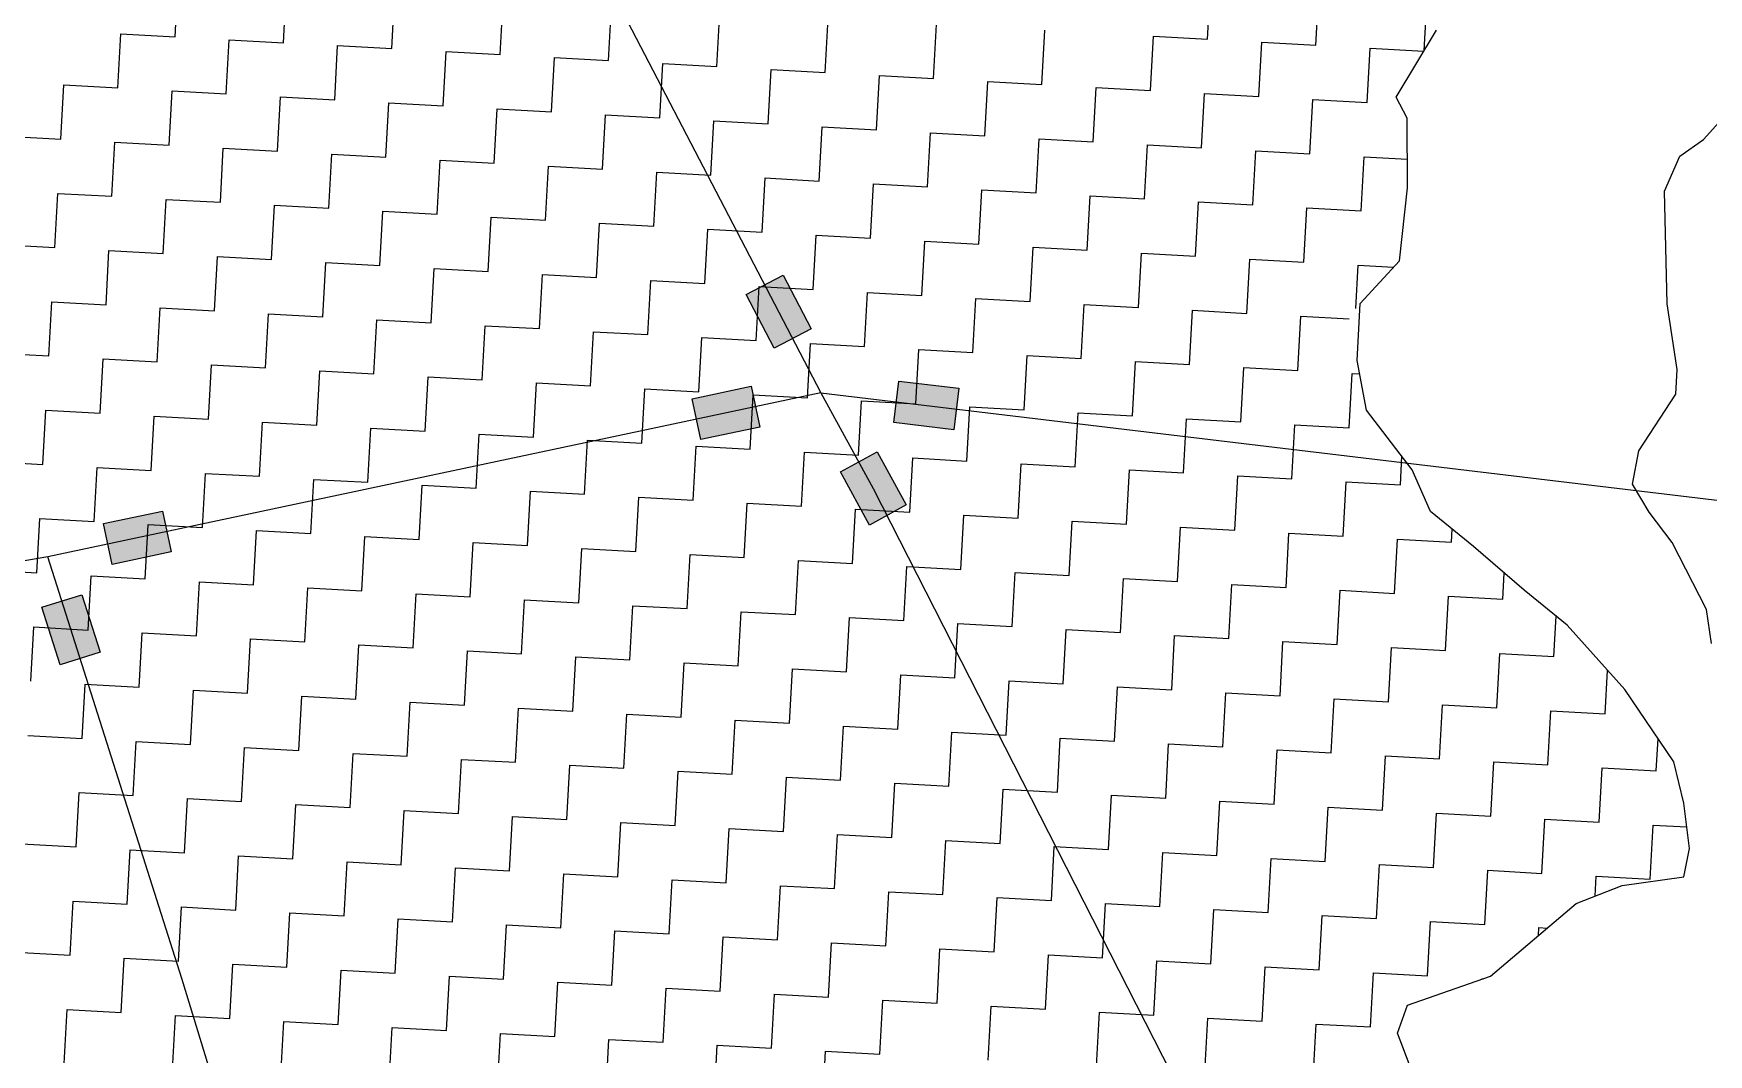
# Model space of a CAD drawing. Header units: metres. Extents: x 277693 to 281059, y 2038920 to 2043234.
# Drawn here: x 278615.8 to 279005.1, y 2041588.2 to 2041825.4 of the extents above; entities that cross this region are included whole.
import ezdxf

# ---------------------------------------------------------------- set-up
doc = ezdxf.new("R2010")
doc.units = ezdxf.units.M
doc.header["$MEASUREMENT"] = 0
for name, color, linetype in [('LINE_WATER', 4, 'Continuous'), ('POLY_HATCH', 12, 'Continuous'), ('POLY_PARCEL', 6, 'Continuous')]:
    doc.layers.add(name, color=color, linetype=linetype)

msp = doc.modelspace()

# ---------------------------------------------------------------- hatches: boundary and pattern name
for points in [[(278781.44, 2041764.82), (278787.93, 2041752.36), (278796.55, 2041756.85), (278790.06, 2041769.3)], [(278770.86, 2041731.07), (278784.6, 2041733.98), (278782.59, 2041743.49), (278768.85, 2041740.57)], [(278830.89, 2041743.02), (278816.95, 2041744.68), (278815.79, 2041735.04), (278829.74, 2041733.37)], [(278818.61, 2041715.89), (278811.87, 2041728.22), (278803.35, 2041723.56), (278810.09, 2041711.23)], [(278645.75, 2041714.47), (278632.01, 2041711.56), (278634.03, 2041702.06), (278647.77, 2041704.97)], [(278631.22, 2041681.66), (278626.97, 2041695.05), (278617.71, 2041692.11), (278621.96, 2041678.72)]]:
    msp.add_hatch(color=256).paths.add_polyline_path(points)

# ---------------------------------------------------------------- linework, layer by layer
for points in [[(278790.06, 2041769.3), (278796.55, 2041756.85), (278787.93, 2041752.36), (278781.44, 2041764.82)], [(278768.85, 2041740.57), (278782.59, 2041743.49), (278784.6, 2041733.98), (278770.86, 2041731.07)], [(278829.74, 2041733.37), (278815.79, 2041735.04), (278816.95, 2041744.68), (278830.89, 2041743.02)], [(278810.09, 2041711.23), (278803.35, 2041723.56), (278811.87, 2041728.22), (278818.61, 2041715.89)], [(278647.77, 2041704.97), (278634.03, 2041702.06), (278632.01, 2041711.56), (278645.75, 2041714.47)], [(278621.96, 2041678.72), (278617.71, 2041692.11), (278626.97, 2041695.05), (278631.22, 2041681.66)]]:
    msp.add_lwpolyline(points, close=True)
at = {"layer": 'LINE_WATER'}
for p, q in [((279003.95, 2041800.82), (279008.96, 2041806.29)), ((278998.51, 2041796.94), (279003.95, 2041800.82)), ((278994.93, 2041788.78), (278998.51, 2041796.94)), ((278995.57, 2041762.62), (278994.93, 2041788.78)), ((278997.87, 2041747.34), (278995.57, 2041762.62)), ((278997.55, 2041741.61), (278997.87, 2041747.34)), ((278988.99, 2041728.5), (278997.55, 2041741.61)), ((278987.51, 2041720.74), (278988.99, 2041728.5)), ((278991.34, 2041714.26), (278987.51, 2041720.74)), ((278996.7, 2041707.18), (278991.34, 2041714.26)), ((279004.72, 2041691.58), (278996.7, 2041707.18)), ((279005.86, 2041683.68), (279004.72, 2041691.58))]:
    msp.add_line(p, q, dxfattribs=at)
at = {"layer": 'POLY_HATCH', "linetype": 'Continuous'}
for p, q in [((278648.67, 2041824.7), (278649.37, 2041837.29)), ((278673.87, 2041823.31), (278674.56, 2041835.91)), ((278888.68, 2041824.1), (278889.38, 2041836.69)), ((278913.87, 2041822.71), (278914.57, 2041835.3)), ((278699.06, 2041821.92), (278699.75, 2041834.52)), ((278724.25, 2041820.53), (278724.94, 2041833.13)), ((278749.44, 2041819.14), (278750.13, 2041831.74)), ((278939.07, 2041821.51), (278939.76, 2041833.91)), ((278774.63, 2041817.75), (278775.32, 2041830.35)), ((278799.82, 2041816.36), (278800.51, 2041828.96)), ((278825.01, 2041814.97), (278825.7, 2041827.57)), ((278635.38, 2041812.8), (278636.08, 2041825.39)), ((278636.08, 2041825.39), (278648.67, 2041824.7)), ((278660.58, 2041811.41), (278661.27, 2041824)), ((278661.27, 2041824), (278673.87, 2041823.31)), ((278850.2, 2041813.58), (278850.9, 2041826.18)), ((278875.39, 2041812.19), (278876.09, 2041824.79)), ((278876.09, 2041824.79), (278888.68, 2041824.1)), ((278900.58, 2041810.81), (278901.28, 2041823.4)), ((278901.28, 2041823.4), (278913.87, 2041822.71)), ((278685.77, 2041810.02), (278686.46, 2041822.62)), ((278686.46, 2041822.62), (278699.06, 2041821.92)), ((278710.96, 2041808.63), (278711.65, 2041821.23)), ((278711.65, 2041821.23), (278724.25, 2041820.53)), ((278736.15, 2041807.24), (278736.84, 2041819.84)), ((278736.84, 2041819.84), (278749.44, 2041819.14)), ((278925.77, 2041809.42), (278926.47, 2041822.01)), ((278926.47, 2041822.01), (278938.96, 2041821.32)), ((278761.34, 2041805.85), (278762.03, 2041818.45)), ((278762.03, 2041818.45), (278774.63, 2041817.75)), ((278786.53, 2041804.46), (278787.22, 2041817.06)), ((278787.22, 2041817.06), (278799.82, 2041816.36)), ((278811.72, 2041803.07), (278812.41, 2041815.67)), ((278812.41, 2041815.67), (278825.01, 2041814.97)), ((278622.09, 2041800.9), (278622.79, 2041813.49)), ((278622.79, 2041813.49), (278635.38, 2041812.8)), ((278647.28, 2041799.51), (278647.98, 2041812.1)), ((278647.98, 2041812.1), (278660.58, 2041811.41)), ((278836.91, 2041801.68), (278837.61, 2041814.28)), ((278837.61, 2041814.28), (278850.2, 2041813.58)), ((278862.1, 2041800.29), (278862.8, 2041812.89)), ((278862.8, 2041812.89), (278875.39, 2041812.19)), ((278672.48, 2041798.12), (278673.17, 2041810.71)), ((278673.17, 2041810.71), (278685.77, 2041810.02)), ((278697.67, 2041796.73), (278698.36, 2041809.33)), ((278698.36, 2041809.33), (278710.96, 2041808.63)), ((278722.86, 2041795.34), (278723.55, 2041807.94)), ((278723.55, 2041807.94), (278736.15, 2041807.24)), ((278887.29, 2041798.9), (278887.99, 2041811.5)), ((278887.99, 2041811.5), (278900.58, 2041810.81)), ((278912.48, 2041797.52), (278913.18, 2041810.11)), ((278913.18, 2041810.11), (278925.77, 2041809.42)), ((278748.05, 2041793.95), (278748.74, 2041806.55)), ((278748.74, 2041806.55), (278761.34, 2041805.85)), ((278773.24, 2041792.56), (278773.93, 2041805.16)), ((278773.93, 2041805.16), (278786.53, 2041804.46)), ((278609.5, 2041801.59), (278622.09, 2041800.9)), ((278633.99, 2041787.61), (278634.69, 2041800.2)), ((278634.69, 2041800.2), (278647.28, 2041799.51)), ((278798.43, 2041791.17), (278799.12, 2041803.77)), ((278799.12, 2041803.77), (278811.72, 2041803.07)), ((278823.62, 2041789.78), (278824.32, 2041802.38)), ((278824.32, 2041802.38), (278836.91, 2041801.68)), ((278848.81, 2041788.39), (278849.51, 2041800.99)), ((278849.51, 2041800.99), (278862.1, 2041800.29)), ((278659.19, 2041786.22), (278659.88, 2041798.81)), ((278659.88, 2041798.81), (278672.48, 2041798.12)), ((278684.38, 2041784.83), (278685.07, 2041797.42)), ((278685.07, 2041797.42), (278697.67, 2041796.73)), ((278874, 2041787), (278874.7, 2041799.6)), ((278874.7, 2041799.6), (278887.29, 2041798.9)), ((278899.19, 2041785.61), (278899.89, 2041798.21)), ((278899.89, 2041798.21), (278912.48, 2041797.52)), ((278924.38, 2041784.23), (278925.08, 2041796.82)), ((278925.08, 2041796.82), (278935.14, 2041796.27)), ((278709.57, 2041783.44), (278710.26, 2041796.04)), ((278710.26, 2041796.04), (278722.86, 2041795.34)), ((278734.76, 2041782.05), (278735.45, 2041794.65)), ((278735.45, 2041794.65), (278748.05, 2041793.95)), ((278759.95, 2041780.66), (278760.64, 2041793.26)), ((278760.64, 2041793.26), (278773.24, 2041792.56)), ((278785.14, 2041779.27), (278785.83, 2041791.87)), ((278785.83, 2041791.87), (278798.43, 2041791.17)), ((278810.33, 2041777.88), (278811.03, 2041790.48)), ((278811.03, 2041790.48), (278823.62, 2041789.78)), ((278835.52, 2041776.49), (278836.22, 2041789.09)), ((278836.22, 2041789.09), (278848.81, 2041788.39)), ((278620.7, 2041775.71), (278621.4, 2041788.3)), ((278621.4, 2041788.3), (278633.99, 2041787.61)), ((278645.9, 2041774.32), (278646.59, 2041786.91)), ((278646.59, 2041786.91), (278659.19, 2041786.22)), ((278671.09, 2041772.93), (278671.78, 2041785.52)), ((278671.78, 2041785.52), (278684.38, 2041784.83)), ((278860.71, 2041775.1), (278861.41, 2041787.7)), ((278861.41, 2041787.7), (278874, 2041787)), ((278885.9, 2041773.71), (278886.6, 2041786.31)), ((278886.6, 2041786.31), (278899.19, 2041785.61)), ((278911.09, 2041772.32), (278911.79, 2041784.92)), ((278911.79, 2041784.92), (278924.38, 2041784.23)), ((278696.28, 2041771.54), (278696.97, 2041784.13)), ((278696.97, 2041784.13), (278709.57, 2041783.44)), ((278721.47, 2041770.15), (278722.16, 2041782.74)), ((278722.16, 2041782.74), (278734.76, 2041782.05)), ((278746.66, 2041768.76), (278747.35, 2041781.36)), ((278747.35, 2041781.36), (278759.95, 2041780.66)), ((278771.85, 2041767.37), (278772.54, 2041779.97)), ((278772.54, 2041779.97), (278785.14, 2041779.27)), ((278797.04, 2041765.98), (278797.73, 2041778.58)), ((278797.73, 2041778.58), (278810.33, 2041777.88)), ((278822.23, 2041764.59), (278822.93, 2041777.19)), ((278822.93, 2041777.19), (278835.52, 2041776.49)), ((278608.11, 2041776.4), (278620.7, 2041775.71)), ((278632.61, 2041762.42), (278633.3, 2041775.01)), ((278633.3, 2041775.01), (278645.9, 2041774.32)), ((278657.8, 2041761.03), (278658.49, 2041773.62)), ((278658.49, 2041773.62), (278671.09, 2041772.93)), ((278847.42, 2041763.2), (278848.12, 2041775.8)), ((278848.12, 2041775.8), (278860.71, 2041775.1)), ((278872.61, 2041761.81), (278873.31, 2041774.41)), ((278873.31, 2041774.41), (278885.9, 2041773.71)), ((278897.8, 2041760.42), (278898.5, 2041773.02)), ((278898.5, 2041773.02), (278911.09, 2041772.32)), ((278682.99, 2041759.64), (278683.68, 2041772.23)), ((278683.68, 2041772.23), (278696.28, 2041771.54)), ((278708.18, 2041758.25), (278708.87, 2041770.84)), ((278708.87, 2041770.84), (278721.47, 2041770.15)), ((278733.37, 2041756.86), (278734.06, 2041769.45)), ((278734.06, 2041769.45), (278746.66, 2041768.76)), ((278923.13, 2041761.56), (278923.69, 2041771.63)), ((278923.69, 2041771.63), (278931.93, 2041771.18)), ((278758.56, 2041755.47), (278759.25, 2041768.07)), ((278759.25, 2041768.07), (278771.85, 2041767.37)), ((278783.75, 2041754.08), (278784.44, 2041766.68)), ((278784.44, 2041766.68), (278797.04, 2041765.98)), ((278808.94, 2041752.69), (278809.64, 2041765.29)), ((278809.64, 2041765.29), (278822.23, 2041764.59)), ((278619.32, 2041750.52), (278620.01, 2041763.11)), ((278620.01, 2041763.11), (278632.61, 2041762.42)), ((278644.51, 2041749.13), (278645.2, 2041761.72)), ((278645.2, 2041761.72), (278657.8, 2041761.03)), ((278834.13, 2041751.3), (278834.83, 2041763.9)), ((278834.83, 2041763.9), (278847.42, 2041763.2)), ((278859.32, 2041749.91), (278860.02, 2041762.51)), ((278860.02, 2041762.51), (278872.61, 2041761.81)), ((278884.51, 2041748.52), (278885.21, 2041761.12)), ((278885.21, 2041761.12), (278897.8, 2041760.42)), ((278669.7, 2041747.74), (278670.39, 2041760.33)), ((278670.39, 2041760.33), (278682.99, 2041759.64)), ((278694.89, 2041746.35), (278695.58, 2041758.94)), ((278695.58, 2041758.94), (278708.18, 2041758.25)), ((278720.08, 2041744.96), (278720.77, 2041757.55)), ((278720.77, 2041757.55), (278733.37, 2041756.86)), ((278909.7, 2041747.13), (278910.4, 2041759.73)), ((278910.4, 2041759.73), (278921.6, 2041759.11)), ((278745.27, 2041743.57), (278745.96, 2041756.16)), ((278745.96, 2041756.16), (278758.56, 2041755.47)), ((278770.46, 2041742.18), (278771.15, 2041754.78)), ((278771.15, 2041754.78), (278783.75, 2041754.08)), ((278795.65, 2041740.79), (278796.35, 2041753.39)), ((278796.35, 2041753.39), (278808.94, 2041752.69)), ((278606.72, 2041751.21), (278619.32, 2041750.52)), ((278631.22, 2041737.23), (278631.91, 2041749.82)), ((278631.91, 2041749.82), (278644.51, 2041749.13)), ((278820.84, 2041739.4), (278821.54, 2041752)), ((278821.54, 2041752), (278834.13, 2041751.3)), ((278846.03, 2041738.01), (278846.73, 2041750.61)), ((278846.73, 2041750.61), (278859.32, 2041749.91)), ((278656.41, 2041735.84), (278657.1, 2041748.43)), ((278657.1, 2041748.43), (278669.7, 2041747.74)), ((278681.6, 2041734.45), (278682.29, 2041747.04)), ((278682.29, 2041747.04), (278694.89, 2041746.35)), ((278706.79, 2041733.06), (278707.48, 2041745.65)), ((278707.48, 2041745.65), (278720.08, 2041744.96)), ((278871.22, 2041736.62), (278871.92, 2041749.22)), ((278871.92, 2041749.22), (278884.51, 2041748.52)), ((278896.41, 2041735.23), (278897.11, 2041747.83)), ((278897.11, 2041747.83), (278909.7, 2041747.13)), ((278921.6, 2041733.84), (278922.3, 2041746.44)), ((278922.3, 2041746.44), (278924.06, 2041746.34)), ((278731.98, 2041731.67), (278732.67, 2041744.26)), ((278732.67, 2041744.26), (278745.27, 2041743.57)), ((278757.17, 2041730.28), (278757.86, 2041742.87)), ((278757.86, 2041742.87), (278770.46, 2041742.18)), ((278617.93, 2041725.33), (278618.62, 2041737.92)), ((278618.62, 2041737.92), (278631.22, 2041737.23)), ((278782.36, 2041728.89), (278783.06, 2041741.49)), ((278783.06, 2041741.49), (278795.65, 2041740.79)), ((278807.55, 2041727.5), (278808.25, 2041740.1)), ((278808.25, 2041740.1), (278820.84, 2041739.4)), ((278832.74, 2041726.11), (278833.44, 2041738.71)), ((278833.44, 2041738.71), (278846.03, 2041738.01)), ((278643.12, 2041723.94), (278643.81, 2041736.53)), ((278643.81, 2041736.53), (278656.41, 2041735.84)), ((278668.31, 2041722.55), (278669, 2041735.14)), ((278669, 2041735.14), (278681.6, 2041734.45)), ((278857.93, 2041724.72), (278858.63, 2041737.32)), ((278858.63, 2041737.32), (278871.22, 2041736.62)), ((278883.12, 2041723.33), (278883.82, 2041735.93)), ((278883.82, 2041735.93), (278896.41, 2041735.23)), ((278908.31, 2041721.94), (278909.01, 2041734.54)), ((278909.01, 2041734.54), (278921.6, 2041733.84)), ((278693.5, 2041721.16), (278694.19, 2041733.75)), ((278694.19, 2041733.75), (278706.79, 2041733.06)), ((278718.69, 2041719.77), (278719.38, 2041732.36)), ((278719.38, 2041732.36), (278731.98, 2041731.67)), ((278743.88, 2041718.38), (278744.57, 2041730.97)), ((278744.57, 2041730.97), (278757.17, 2041730.28)), ((278769.07, 2041716.99), (278769.77, 2041729.58)), ((278769.77, 2041729.58), (278782.36, 2041728.89)), ((278794.26, 2041715.6), (278794.96, 2041728.2)), ((278794.96, 2041728.2), (278807.55, 2041727.5)), ((278819.45, 2041714.21), (278820.15, 2041726.81)), ((278820.15, 2041726.81), (278832.74, 2041726.11)), ((278933.51, 2041720.55), (278933.87, 2041727.25)), ((278605.33, 2041726.02), (278617.93, 2041725.33)), ((278629.83, 2041712.04), (278630.52, 2041724.63)), ((278630.52, 2041724.63), (278643.12, 2041723.94)), ((278655.02, 2041710.65), (278655.71, 2041723.24)), ((278655.71, 2041723.24), (278668.31, 2041722.55)), ((278844.64, 2041712.82), (278845.34, 2041725.42)), ((278845.34, 2041725.42), (278857.93, 2041724.72)), ((278869.83, 2041711.43), (278870.53, 2041724.03)), ((278870.53, 2041724.03), (278883.12, 2041723.33)), ((278895.02, 2041710.04), (278895.72, 2041722.64)), ((278895.72, 2041722.64), (278908.31, 2041721.94)), ((278680.21, 2041709.26), (278680.9, 2041721.85)), ((278680.9, 2041721.85), (278693.5, 2041721.16)), ((278705.4, 2041707.87), (278706.09, 2041720.46)), ((278706.09, 2041720.46), (278718.69, 2041719.77)), ((278730.59, 2041706.48), (278731.28, 2041719.07)), ((278731.28, 2041719.07), (278743.88, 2041718.38)), ((278920.22, 2041708.65), (278920.91, 2041721.25)), ((278920.91, 2041721.25), (278933.51, 2041720.55)), ((278755.78, 2041705.09), (278756.48, 2041717.68)), ((278756.48, 2041717.68), (278769.07, 2041716.99)), ((278780.97, 2041703.7), (278781.67, 2041716.29)), ((278781.67, 2041716.29), (278794.26, 2041715.6)), ((278806.16, 2041702.31), (278806.86, 2041714.91)), ((278806.86, 2041714.91), (278819.45, 2041714.21)), ((278616.54, 2041700.13), (278617.23, 2041712.73)), ((278617.23, 2041712.73), (278629.83, 2041712.04)), ((278641.73, 2041698.75), (278642.42, 2041711.34)), ((278642.42, 2041711.34), (278655.02, 2041710.65)), ((278831.35, 2041700.92), (278832.05, 2041713.52)), ((278832.05, 2041713.52), (278844.64, 2041712.82)), ((278856.54, 2041699.53), (278857.24, 2041712.13)), ((278857.24, 2041712.13), (278869.83, 2041711.43)), ((278881.73, 2041698.14), (278882.43, 2041710.74)), ((278882.43, 2041710.74), (278895.02, 2041710.04)), ((278666.92, 2041697.36), (278667.61, 2041709.95)), ((278667.61, 2041709.95), (278680.21, 2041709.26)), ((278692.11, 2041695.97), (278692.8, 2041708.56)), ((278692.8, 2041708.56), (278705.4, 2041707.87)), ((278717.3, 2041694.58), (278717.99, 2041707.17)), ((278717.99, 2041707.17), (278730.59, 2041706.48)), ((278906.93, 2041696.75), (278907.62, 2041709.35)), ((278907.62, 2041709.35), (278920.22, 2041708.65)), ((278932.12, 2041695.36), (278932.81, 2041707.96)), ((278932.81, 2041707.96), (278945.41, 2041707.26)), ((278945.41, 2041707.26), (278945.57, 2041710.24)), ((278742.49, 2041693.19), (278743.19, 2041705.78)), ((278743.19, 2041705.78), (278755.78, 2041705.09)), ((278767.68, 2041691.8), (278768.38, 2041704.39)), ((278768.38, 2041704.39), (278780.97, 2041703.7)), ((278792.87, 2041690.41), (278793.57, 2041703)), ((278793.57, 2041703), (278806.16, 2041702.31)), ((278603.94, 2041700.83), (278616.54, 2041700.13)), ((278628.44, 2041686.84), (278629.13, 2041699.44)), ((278629.13, 2041699.44), (278641.73, 2041698.75)), ((278818.06, 2041689.02), (278818.76, 2041701.62)), ((278818.76, 2041701.62), (278831.35, 2041700.92)), ((278843.25, 2041687.63), (278843.95, 2041700.23)), ((278843.95, 2041700.23), (278856.54, 2041699.53)), ((278868.44, 2041686.24), (278869.14, 2041698.84)), ((278869.14, 2041698.84), (278881.73, 2041698.14)), ((278957.31, 2041693.97), (278957.64, 2041700.08)), ((278653.63, 2041685.46), (278654.32, 2041698.05)), ((278654.32, 2041698.05), (278666.92, 2041697.36)), ((278678.82, 2041684.07), (278679.51, 2041696.66)), ((278679.51, 2041696.66), (278692.11, 2041695.97)), ((278704.01, 2041682.68), (278704.7, 2041695.27)), ((278704.7, 2041695.27), (278717.3, 2041694.58)), ((278893.64, 2041684.85), (278894.33, 2041697.45)), ((278894.33, 2041697.45), (278906.93, 2041696.75)), ((278918.83, 2041683.46), (278919.52, 2041696.06)), ((278919.52, 2041696.06), (278932.12, 2041695.36)), ((278729.2, 2041681.29), (278729.9, 2041693.88)), ((278729.9, 2041693.88), (278742.49, 2041693.19)), ((278754.39, 2041679.9), (278755.09, 2041692.49)), ((278755.09, 2041692.49), (278767.68, 2041691.8)), ((278779.58, 2041678.51), (278780.28, 2041691.1)), ((278780.28, 2041691.1), (278792.87, 2041690.41)), ((278944.02, 2041682.07), (278944.71, 2041694.67)), ((278944.71, 2041694.67), (278957.31, 2041693.97)), ((278615.15, 2041674.94), (278615.84, 2041687.54)), ((278615.84, 2041687.54), (278628.44, 2041686.84)), ((278804.77, 2041677.12), (278805.47, 2041689.71)), ((278805.47, 2041689.71), (278818.06, 2041689.02)), ((278829.96, 2041675.73), (278830.66, 2041688.33)), ((278830.66, 2041688.33), (278843.25, 2041687.63)), ((278969.21, 2041680.68), (278969.72, 2041690.03)), ((278640.34, 2041673.55), (278641.03, 2041686.15)), ((278641.03, 2041686.15), (278653.63, 2041685.46)), ((278665.53, 2041672.17), (278666.22, 2041684.76)), ((278666.22, 2041684.76), (278678.82, 2041684.07)), ((278690.72, 2041670.78), (278691.41, 2041683.37)), ((278691.41, 2041683.37), (278704.01, 2041682.68)), ((278855.15, 2041674.34), (278855.85, 2041686.94)), ((278855.85, 2041686.94), (278868.44, 2041686.24)), ((278880.35, 2041672.95), (278881.04, 2041685.55)), ((278881.04, 2041685.55), (278893.64, 2041684.85)), ((278905.54, 2041671.56), (278906.23, 2041684.16)), ((278906.23, 2041684.16), (278918.83, 2041683.46)), ((278715.91, 2041669.39), (278716.61, 2041681.98)), ((278716.61, 2041681.98), (278729.2, 2041681.29)), ((278741.1, 2041668), (278741.8, 2041680.59)), ((278741.8, 2041680.59), (278754.39, 2041679.9)), ((278930.73, 2041670.17), (278931.42, 2041682.77)), ((278931.42, 2041682.77), (278944.02, 2041682.07)), ((278955.92, 2041668.78), (278956.61, 2041681.38)), ((278956.61, 2041681.38), (278969.21, 2041680.68)), ((278766.29, 2041666.61), (278766.99, 2041679.2)), ((278766.99, 2041679.2), (278779.58, 2041678.51)), ((278791.48, 2041665.22), (278792.18, 2041677.81)), ((278792.18, 2041677.81), (278804.77, 2041677.12)), ((278816.67, 2041663.83), (278817.37, 2041676.42)), ((278817.37, 2041676.42), (278829.96, 2041675.73)), ((278981.11, 2041667.39), (278981.66, 2041677.47)), ((278627.05, 2041661.65), (278627.74, 2041674.25)), ((278627.74, 2041674.25), (278640.34, 2041673.55)), ((278652.24, 2041660.26), (278652.93, 2041672.86)), ((278652.93, 2041672.86), (278665.53, 2041672.17)), ((278841.86, 2041662.44), (278842.56, 2041675.04)), ((278842.56, 2041675.04), (278855.15, 2041674.34)), ((278867.06, 2041661.05), (278867.75, 2041673.65)), ((278867.75, 2041673.65), (278880.35, 2041672.95)), ((278892.25, 2041659.66), (278892.94, 2041672.26)), ((278892.94, 2041672.26), (278905.54, 2041671.56)), ((278677.43, 2041658.88), (278678.12, 2041671.47)), ((278678.12, 2041671.47), (278690.72, 2041670.78)), ((278702.62, 2041657.49), (278703.32, 2041670.08)), ((278703.32, 2041670.08), (278715.91, 2041669.39)), ((278727.81, 2041656.1), (278728.51, 2041668.69)), ((278728.51, 2041668.69), (278741.1, 2041668)), ((278917.44, 2041658.27), (278918.13, 2041670.87)), ((278918.13, 2041670.87), (278930.73, 2041670.17)), ((278942.63, 2041656.88), (278943.32, 2041669.48)), ((278943.32, 2041669.48), (278955.92, 2041668.78)), ((278967.82, 2041655.49), (278968.51, 2041668.09)), ((278968.51, 2041668.09), (278981.11, 2041667.39)), ((278753, 2041654.71), (278753.7, 2041667.3)), ((278753.7, 2041667.3), (278766.29, 2041666.61)), ((278778.19, 2041653.32), (278778.89, 2041665.91)), ((278778.89, 2041665.91), (278791.48, 2041665.22)), ((278803.38, 2041651.93), (278804.08, 2041664.52)), ((278804.08, 2041664.52), (278816.67, 2041663.83)), ((278614.45, 2041662.35), (278627.05, 2041661.65)), ((278638.95, 2041648.36), (278639.64, 2041660.96)), ((278639.64, 2041660.96), (278652.24, 2041660.26)), ((278828.57, 2041650.54), (278829.27, 2041663.13)), ((278829.27, 2041663.13), (278841.86, 2041662.44)), ((278853.77, 2041649.15), (278854.46, 2041661.74)), ((278854.46, 2041661.74), (278867.06, 2041661.05)), ((278878.96, 2041647.76), (278879.65, 2041660.36)), ((278879.65, 2041660.36), (278892.25, 2041659.66)), ((278993.01, 2041654.1), (278993.42, 2041661.63)), ((278664.14, 2041646.97), (278664.83, 2041659.57)), ((278664.83, 2041659.57), (278677.43, 2041658.88)), ((278689.33, 2041645.59), (278690.03, 2041658.18)), ((278690.03, 2041658.18), (278702.62, 2041657.49)), ((278714.52, 2041644.2), (278715.22, 2041656.79)), ((278715.22, 2041656.79), (278727.81, 2041656.1)), ((278904.15, 2041646.37), (278904.84, 2041658.97)), ((278904.84, 2041658.97), (278917.44, 2041658.27)), ((278929.34, 2041644.98), (278930.03, 2041657.58)), ((278930.03, 2041657.58), (278942.63, 2041656.88)), ((278954.53, 2041643.59), (278955.22, 2041656.19)), ((278955.22, 2041656.19), (278967.82, 2041655.49)), ((278739.71, 2041642.81), (278740.41, 2041655.4)), ((278740.41, 2041655.4), (278753, 2041654.71)), ((278764.9, 2041641.42), (278765.6, 2041654.01)), ((278765.6, 2041654.01), (278778.19, 2041653.32)), ((278790.09, 2041640.03), (278790.79, 2041652.62)), ((278790.79, 2041652.62), (278803.38, 2041651.93)), ((278979.72, 2041642.2), (278980.41, 2041654.8)), ((278980.41, 2041654.8), (278993.01, 2041654.1)), ((278625.66, 2041636.46), (278626.35, 2041649.06)), ((278626.35, 2041649.06), (278638.95, 2041648.36)), ((278815.28, 2041638.64), (278815.98, 2041651.23)), ((278815.98, 2041651.23), (278828.57, 2041650.54)), ((278840.48, 2041637.25), (278841.17, 2041649.84)), ((278841.17, 2041649.84), (278853.77, 2041649.15)), ((278865.67, 2041635.86), (278866.36, 2041648.45)), ((278866.36, 2041648.45), (278878.96, 2041647.76)), ((278650.85, 2041635.07), (278651.54, 2041647.67)), ((278651.54, 2041647.67), (278664.14, 2041646.97)), ((278676.04, 2041633.68), (278676.73, 2041646.28)), ((278676.73, 2041646.28), (278689.33, 2041645.59)), ((278701.23, 2041632.29), (278701.93, 2041644.89)), ((278701.93, 2041644.89), (278714.52, 2041644.2)), ((278890.86, 2041634.47), (278891.55, 2041647.07)), ((278891.55, 2041647.07), (278904.15, 2041646.37)), ((278916.05, 2041633.08), (278916.74, 2041645.68)), ((278916.74, 2041645.68), (278929.34, 2041644.98)), ((278941.24, 2041631.69), (278941.93, 2041644.29)), ((278941.93, 2041644.29), (278954.53, 2041643.59)), ((278726.42, 2041630.91), (278727.12, 2041643.5)), ((278727.12, 2041643.5), (278739.71, 2041642.81)), ((278751.61, 2041629.52), (278752.31, 2041642.11)), ((278752.31, 2041642.11), (278764.9, 2041641.42)), ((278776.8, 2041628.13), (278777.5, 2041640.72)), ((278777.5, 2041640.72), (278790.09, 2041640.03)), ((278966.43, 2041630.3), (278967.12, 2041642.9)), ((278967.12, 2041642.9), (278979.72, 2041642.2)), ((278991.62, 2041628.91), (278992.31, 2041641.51)), ((278992.31, 2041641.51), (279000.12, 2041641.08)), ((278613.06, 2041637.16), (278625.66, 2041636.46)), ((278801.99, 2041626.74), (278802.69, 2041639.33)), ((278802.69, 2041639.33), (278815.28, 2041638.64)), ((278827.18, 2041625.35), (278827.88, 2041637.94)), ((278827.88, 2041637.94), (278840.48, 2041637.25)), ((278852.38, 2041623.96), (278853.07, 2041636.55)), ((278853.07, 2041636.55), (278865.67, 2041635.86)), ((278637.56, 2041623.17), (278638.25, 2041635.77)), ((278638.25, 2041635.77), (278650.85, 2041635.07)), ((278662.75, 2041621.78), (278663.44, 2041634.38)), ((278663.44, 2041634.38), (278676.04, 2041633.68)), ((278687.94, 2041620.39), (278688.64, 2041632.99)), ((278688.64, 2041632.99), (278701.23, 2041632.29)), ((278877.57, 2041622.57), (278878.26, 2041635.16)), ((278878.26, 2041635.16), (278890.86, 2041634.47)), ((278902.76, 2041621.18), (278903.45, 2041633.78)), ((278903.45, 2041633.78), (278916.05, 2041633.08)), ((278713.13, 2041619), (278713.83, 2041631.6)), ((278713.83, 2041631.6), (278726.42, 2041630.91)), ((278738.32, 2041617.62), (278739.02, 2041630.21)), ((278739.02, 2041630.21), (278751.61, 2041629.52)), ((278763.51, 2041616.23), (278764.21, 2041628.82)), ((278764.21, 2041628.82), (278776.8, 2041628.13)), ((278927.95, 2041619.79), (278928.64, 2041632.39)), ((278928.64, 2041632.39), (278941.24, 2041631.69)), ((278953.14, 2041618.4), (278953.83, 2041631)), ((278953.83, 2041631), (278966.43, 2041630.3)), ((278978.77, 2041625.01), (278979.02, 2041629.61)), ((278979.02, 2041629.61), (278991.62, 2041628.91)), ((278788.7, 2041614.84), (278789.4, 2041627.43)), ((278789.4, 2041627.43), (278801.99, 2041626.74)), ((278813.89, 2041613.45), (278814.59, 2041626.04)), ((278814.59, 2041626.04), (278827.18, 2041625.35)), ((278624.27, 2041611.27), (278624.96, 2041623.87)), ((278624.96, 2041623.87), (278637.56, 2041623.17)), ((278649.46, 2041609.88), (278650.15, 2041622.48)), ((278650.15, 2041622.48), (278662.75, 2041621.78)), ((278674.65, 2041608.49), (278675.35, 2041621.09)), ((278675.35, 2041621.09), (278687.94, 2041620.39)), ((278839.09, 2041612.06), (278839.78, 2041624.65)), ((278839.78, 2041624.65), (278852.38, 2041623.96)), ((278864.28, 2041610.67), (278864.97, 2041623.26)), ((278864.97, 2041623.26), (278877.57, 2041622.57)), ((278889.47, 2041609.28), (278890.16, 2041621.87)), ((278890.16, 2041621.87), (278902.76, 2041621.18)), ((278699.84, 2041607.1), (278700.54, 2041619.7)), ((278700.54, 2041619.7), (278713.13, 2041619)), ((278725.03, 2041605.71), (278725.73, 2041618.31)), ((278725.73, 2041618.31), (278738.32, 2041617.62)), ((278914.66, 2041607.89), (278915.35, 2041620.49)), ((278915.35, 2041620.49), (278927.95, 2041619.79)), ((278939.85, 2041606.5), (278940.54, 2041619.1)), ((278940.54, 2041619.1), (278953.14, 2041618.4)), ((278965.63, 2041615.86), (278965.73, 2041617.71)), ((278965.73, 2041617.71), (278967.68, 2041617.6)), ((278750.22, 2041604.33), (278750.92, 2041616.92)), ((278750.92, 2041616.92), (278763.51, 2041616.23)), ((278775.41, 2041602.94), (278776.11, 2041615.53)), ((278776.11, 2041615.53), (278788.7, 2041614.84)), ((278800.6, 2041601.55), (278801.3, 2041614.14)), ((278801.3, 2041614.14), (278813.89, 2041613.45)), ((278611.67, 2041611.97), (278624.27, 2041611.27)), ((278636.17, 2041597.98), (278636.86, 2041610.58)), ((278636.86, 2041610.58), (278649.46, 2041609.88)), ((278825.8, 2041600.16), (278826.49, 2041612.75)), ((278826.49, 2041612.75), (278839.09, 2041612.06)), ((278850.99, 2041598.77), (278851.68, 2041611.36)), ((278851.68, 2041611.36), (278864.28, 2041610.67)), ((278876.18, 2041597.38), (278876.87, 2041609.97)), ((278876.87, 2041609.97), (278889.47, 2041609.28)), ((278661.36, 2041596.59), (278662.06, 2041609.19)), ((278662.06, 2041609.19), (278674.65, 2041608.49)), ((278686.55, 2041595.2), (278687.25, 2041607.8)), ((278687.25, 2041607.8), (278699.84, 2041607.1)), ((278711.74, 2041593.81), (278712.44, 2041606.41)), ((278712.44, 2041606.41), (278725.03, 2041605.71)), ((278901.37, 2041595.99), (278902.06, 2041608.58)), ((278902.06, 2041608.58), (278914.66, 2041607.89)), ((278926.56, 2041594.6), (278927.25, 2041607.2)), ((278927.25, 2041607.2), (278939.85, 2041606.5)), ((278952.44, 2041605.81), (278952.77, 2041605.79)), ((278952.44, 2041605.67), (278952.44, 2041605.81)), ((278736.93, 2041592.42), (278737.63, 2041605.02)), ((278737.63, 2041605.02), (278750.22, 2041604.33)), ((278762.12, 2041591.04), (278762.82, 2041603.63)), ((278762.82, 2041603.63), (278775.41, 2041602.94)), ((278787.31, 2041589.65), (278788.01, 2041602.24)), ((278788.01, 2041602.24), (278800.6, 2041601.55)), ((278622.88, 2041586.08), (278623.57, 2041598.68)), ((278623.57, 2041598.68), (278636.17, 2041597.98)), ((278812.51, 2041588.26), (278813.2, 2041600.85)), ((278813.2, 2041600.85), (278825.8, 2041600.16)), ((278837.7, 2041586.87), (278838.39, 2041599.46)), ((278838.39, 2041599.46), (278850.99, 2041598.77)), ((278862.89, 2041585.48), (278863.58, 2041598.07)), ((278863.58, 2041598.07), (278876.18, 2041597.38)), ((278648.07, 2041584.69), (278648.77, 2041597.29)), ((278648.77, 2041597.29), (278661.36, 2041596.59)), ((278673.26, 2041583.3), (278673.96, 2041595.9)), ((278673.96, 2041595.9), (278686.55, 2041595.2)), ((278698.45, 2041581.91), (278699.15, 2041594.51)), ((278699.15, 2041594.51), (278711.74, 2041593.81)), ((278888.08, 2041584.09), (278888.77, 2041596.68)), ((278888.77, 2041596.68), (278901.37, 2041595.99)), ((278913.27, 2041582.7), (278913.96, 2041595.29)), ((278913.96, 2041595.29), (278926.56, 2041594.6)), ((278723.64, 2041580.52), (278724.34, 2041593.12)), ((278724.34, 2041593.12), (278736.93, 2041592.42)), ((278748.83, 2041579.13), (278749.53, 2041591.73)), ((278749.53, 2041591.73), (278762.12, 2041591.04)), ((278774.02, 2041577.75), (278774.72, 2041590.34)), ((278774.72, 2041590.34), (278787.31, 2041589.65)), ((278799.22, 2041576.36), (278799.91, 2041588.95)), ((278799.91, 2041588.95), (278812.51, 2041588.26))]:
    msp.add_line(p, q, dxfattribs=at)
at = {"layer": 'POLY_HATCH'}
for p, q in [((278932.52, 2041810.64), (278941.93, 2041826.25)), ((278935.1, 2041805.76), (278932.52, 2041810.64)), ((278935.16, 2041789.62), (278935.1, 2041805.76)), ((278933.28, 2041772.65), (278935.16, 2041789.62)), ((278924.18, 2041762.71), (278933.28, 2041772.65)), ((278923.45, 2041749.47), (278924.18, 2041762.71)), ((278925.67, 2041737.96), (278923.45, 2041749.47)), ((278936.29, 2041724.09), (278925.67, 2041737.96)), ((278940.51, 2041714.37), (278936.29, 2041724.09)), ((278950.5, 2041706.23), (278940.51, 2041714.37)), ((278962.28, 2041696.09), (278950.5, 2041706.23)), ((278972.28, 2041687.95), (278962.28, 2041696.09)), ((278985.69, 2041672.98), (278972.28, 2041687.95)), ((278997.11, 2041656.22), (278985.69, 2041672.98)), ((278999.43, 2041646.6), (278997.11, 2041656.22)), ((279000.74, 2041636.09), (278999.43, 2041646.6)), ((278999.43, 2041629.52), (279000.74, 2041636.09)), ((278985.08, 2041627.47), (278999.43, 2041629.52)), ((278974.41, 2041623.31), (278985.08, 2041627.47)), ((278954.49, 2041606.38), (278974.41, 2041623.31)), ((278935.14, 2041599.66), (278954.49, 2041606.38)), ((278932.88, 2041593.15), (278935.14, 2041599.66)), ((278936.2, 2041584.42), (278932.88, 2041593.15))]:
    msp.add_line(p, q, dxfattribs=at)
at = {"layer": 'POLY_PARCEL'}
for p, q in [((278700.93, 2041929.95), (278798.82, 2041741.96)), ((278798.82, 2041741.96), (278619.08, 2041703.85)), ((278798.82, 2041741.96), (279067.25, 2041709.85)), ((278798.82, 2041741.96), (278810.98, 2041719.72)), ((278810.98, 2041719.72), (278945.06, 2041456.87)), ((278619.08, 2041703.85), (278497.29, 2041682.49)), ((278650.2, 2041605.88), (278619.08, 2041703.85)), ((278704.25, 2041430.31), (278650.2, 2041605.88))]:
    msp.add_line(p, q, dxfattribs=at)

doc.saveas('drawing.dxf')
